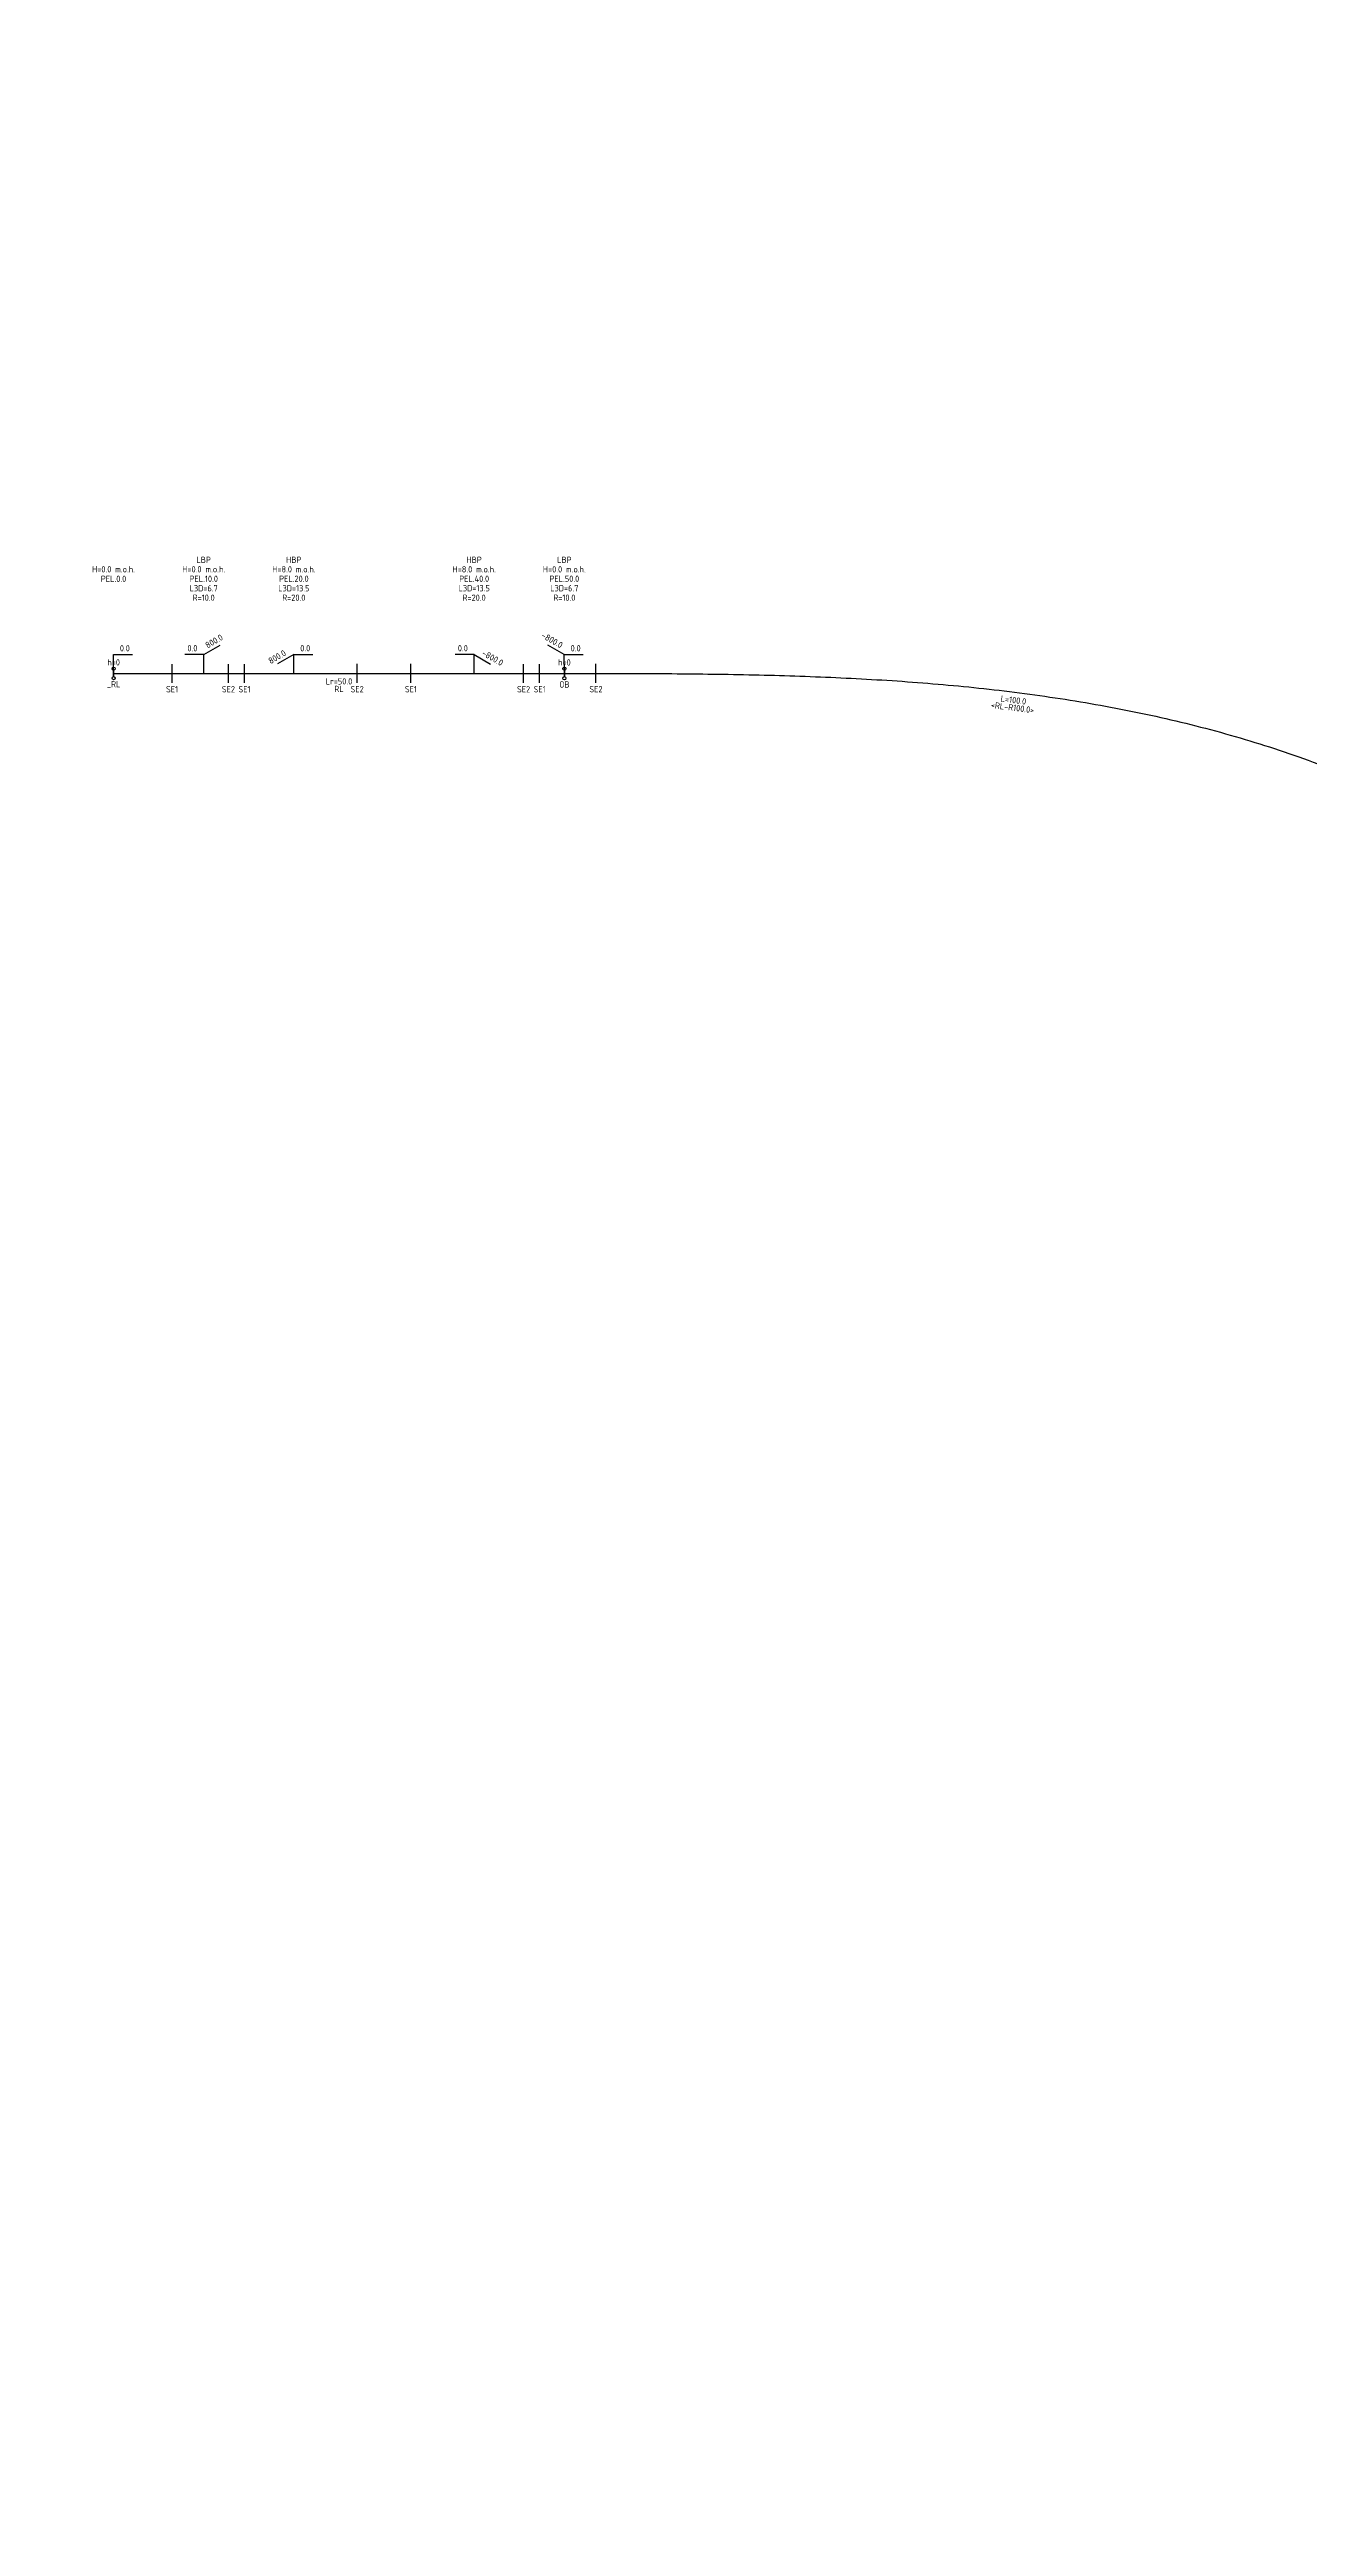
# Model space of a CAD drawing. Header units: metres. Extents: x -7 to 272, y -105 to 169.
# Drawn here: x -7.1 to 132.6, y -105.5 to 169.2 of the extents above; entities that cross this region are included whole.
import ezdxf

# ---------------------------------------------------------------- set-up
doc = ezdxf.new("R2010")
doc.units = ezdxf.units.M
for name, color, linetype in [('JBTFE#ANNOTATIONS_GEOMETRY', 2, 'Continuous'), ('JBTFE#ANNOTATIONS_VERTICALPROFILE', 2, 'Continuous'), ('JBTKO_SPO', 2, 'Continuous')]:
    doc.layers.add(name, color=color, linetype=linetype)
doc.styles.add('RC-STANDARD', font='iso3098.shx')

# ---------------------------------------------------------------- blocks, each defined once
blk = doc.blocks.new('*Z1', base_point=(289.01, 196.27))
at = {"color": 0}
for p, q in [((115.99, 192.41), (115.8, 193.08)), ((115.8, 193.08), (115.99, 192.41)), ((165.27, 194.15), (165.42, 194.84)), ((165.42, 194.84), (165.27, 194.15)), ((249.51, 142.68), (249.97, 143.21)), ((249.97, 143.21), (249.51, 142.68)), ((35.6, 135.11), (35.11, 135.6)), ((35.11, 135.6), (35.6, 135.11)), ((287.28, 109.92), (287.74, 110.45)), ((287.74, 110.45), (287.28, 109.92)), ((0.25, 99.75), (-0.25, 100.25)), ((-0.25, 100.25), (0.25, 99.75))]:
    blk.add_line(p, q, dxfattribs=at)
for centre in [(165.46, 195.01), (115.75, 193.25), (116.04, 192.24), (165.23, 193.98), (250.09, 143.34), (249.4, 142.55), (34.98, 135.73), (35.73, 134.98), (287.17, 109.79), (287.85, 110.58), (-0.37, 100.37), (0.37, 99.63)]:
    blk.add_circle(centre, 0.175, dxfattribs=at)
at = {"color": 0, "char_height": 0.7, "attachment_point": 5, "style": 'RC-STANDARD'}
for s, insert, rotation in [('Lk=50.0', (140.54, 195.85), 2.0282), ('R=100.0', (140.57, 195.01), 2.0282), ('h=800', (165.61, 195.69), 347.6996), ('h=800', (115.55, 193.92), 16.3521), ('OE', (165.08, 193.3), 347.6996), ('OE', (116.24, 191.57), 16.3567), ('<R100.0-RL>', (209.72, 172.66), 326.2189), ('L=100.0', (210.18, 173.36), 326.2189), ('<RL-R100.0>', (73.18, 167.83), 37.8375), ('L=100.0', (72.66, 168.49), 37.8375), ('h=0', (250.54, 143.87), 319.0563), ('OB', (248.94, 142.02), 319.0563), ('h=0', (34.49, 136.22), 44.9977), ('OB', (36.22, 134.49), 44.9977), ('Lr=50.0', (268.05, 125.9), 319.0563), ('RL', (267.5, 125.27), 319.0563), ('Lr=50.0', (18.3, 117.06), 45), ('RL', (18.89, 116.46), 45), ('RL_', (286.71, 109.26), 319.0563), ('h=0', (288.31, 111.11), 319.0563), ('h=0', (-0.87, 100.87), 45), ('_RL', (0.87, 99.13), 45)]:
    blk.add_mtext(s, dxfattribs=dict(at, insert=insert, rotation=rotation))
blk = doc.blocks.new('*Z2', base_point=(39.79, 145.31))
at = {"color": 0}
for p, q in [((33.87, 136.84), (35.36, 138.33)), ((38.58, 137.09), (37.09, 138.58)), ((33.87, 136.84), (31.84, 136.3)), ((35.36, 135.36), (33.87, 136.84)), ((32.9, 131.42), (31.42, 132.9)), ((34.16, 132.68), (32.68, 134.16)), ((26.8, 129.77), (25.31, 128.28)), ((26.8, 129.77), (28.83, 130.31)), ((28.28, 128.28), (26.8, 129.77)), ((24.07, 122.58), (22.58, 124.07)), ((19.85, 118.36), (18.36, 119.85)), ((12.66, 115.63), (12.11, 113.6)), ((12.66, 115.63), (14.14, 117.11)), ((14.14, 114.14), (12.66, 115.63)), ((5.59, 108.56), (6.13, 110.58)), ((11.01, 109.53), (9.53, 111.01)), ((5.59, 108.56), (4.1, 107.07)), ((7.07, 107.07), (5.59, 108.56)), ((9.75, 108.27), (8.27, 109.75)), ((5.33, 103.85), (3.85, 105.33)), ((-1.48, 101.48), (0, 102.97)), ((0, 100), (-1.48, 101.48))]:
    blk.add_line(p, q, dxfattribs=at)
at = {"color": 0, "char_height": 0.7, "style": 'RC-STANDARD'}
for s, insert, attachment_point, rotation in [('H=0.0 m.o.h.', (27.19, 143.52), 5, 44.9977), ('LBP', (26.45, 144.27), 5, 44.9977), ('PEL.50.0', (27.93, 142.78), 5, 44.9977), ('L3D=6.7', (28.67, 142.04), 5, 44.9977), ('R=10.0', (29.42, 141.3), 5, 44.9977), ('H=8.0 m.o.h.', (20.12, 136.45), 5, 45), ('HBP', (19.37, 137.19), 5, 45), ('-800.0', (33.01, 137.34), 6, 14.9977), ('0.0', (33.87, 137.83), 4, 44.9977), ('PEL.40.0', (20.86, 135.71), 5, 45), ('L3D=13.5', (21.6, 134.97), 5, 45), ('R=20.0', (22.34, 134.22), 5, 45), ('SE2', (39.07, 136.6), 5, 44.9625), ('SE1', (34.66, 132.18), 5, 45), ('0.0', (25.81, 129.77), 6, 45), ('-800.0', (27.29, 130.63), 4, 15), ('SE2', (33.4, 130.92), 5, 45), ('H=8.0 m.o.h.', (5.98, 122.31), 5, 45), ('HBP', (5.23, 123.05), 5, 45), ('PEL.20.0', (6.72, 121.57), 5, 45), ('L3D=13.5', (7.46, 120.82), 5, 45), ('R=20.0', (8.2, 120.08), 5, 45), ('SE1', (24.56, 122.09), 5, 45), ('SE2', (20.34, 117.87), 5, 45), ('H=0.0 m.o.h.', (-1.1, 115.24), 5, 45), ('LBP', (-1.84, 115.98), 5, 45), ('PEL.10.0', (-0.35, 114.5), 5, 45), ('0.0', (12.66, 116.62), 4, 45), ('L3D=6.7', (0.39, 113.75), 5, 45), ('R=10.0', (1.13, 113.01), 5, 45), ('800.0', (11.8, 115.13), 6, 75), ('800.0', (5.09, 109.41), 4, 75), ('H=0.0 m.o.h.', (-8.17, 108.17), 5, 45), ('PEL.0.0', (-7.42, 107.42), 5, 45), ('0.0', (4.6, 108.56), 6, 45), ('SE2', (10.25, 107.77), 5, 45), ('SE1', (11.51, 109.03), 5, 45), ('0.0', (-1.48, 102.47), 4, 45), ('SE1', (5.83, 103.35), 5, 45)]:
    blk.add_mtext(s, dxfattribs=dict(at, insert=insert, attachment_point=attachment_point, rotation=rotation))

msp = doc.modelspace()

# ---------------------------------------------------------------- linework, layer by layer
at = {"layer": 'JBTKO_SPO', "flags": 128}
msp.add_lwpolyline([(0, 100), (50, 100, -0.001033), (59.09, 99.99, -0.003099), (68.18, 99.9, -0.005165), (77.27, 99.66, -0.007231), (86.35, 99.2, -0.009297), (95.41, 98.44, -0.011363), (104.42, 97.3, -0.013429), (113.38, 95.72, -0.015495), (122.22, 93.62, -0.01756), (130.91, 90.94, -0.019626), (139.37, 87.63, -0.021691)], format="xyb", dxfattribs=at)

# ---------------------------------------------------------------- block references
at = {"layer": 'JBTFE#ANNOTATIONS_GEOMETRY', "rotation": 314.9999999999999}
msp.add_blockref('*Z1', (272.44, -36.29), dxfattribs=at)
at = {"layer": 'JBTFE#ANNOTATIONS_VERTICALPROFILE', "rotation": 314.9999999999999}
msp.add_blockref('*Z2', (60.17, 103.9), dxfattribs=at)

doc.saveas('drawing.dxf')
